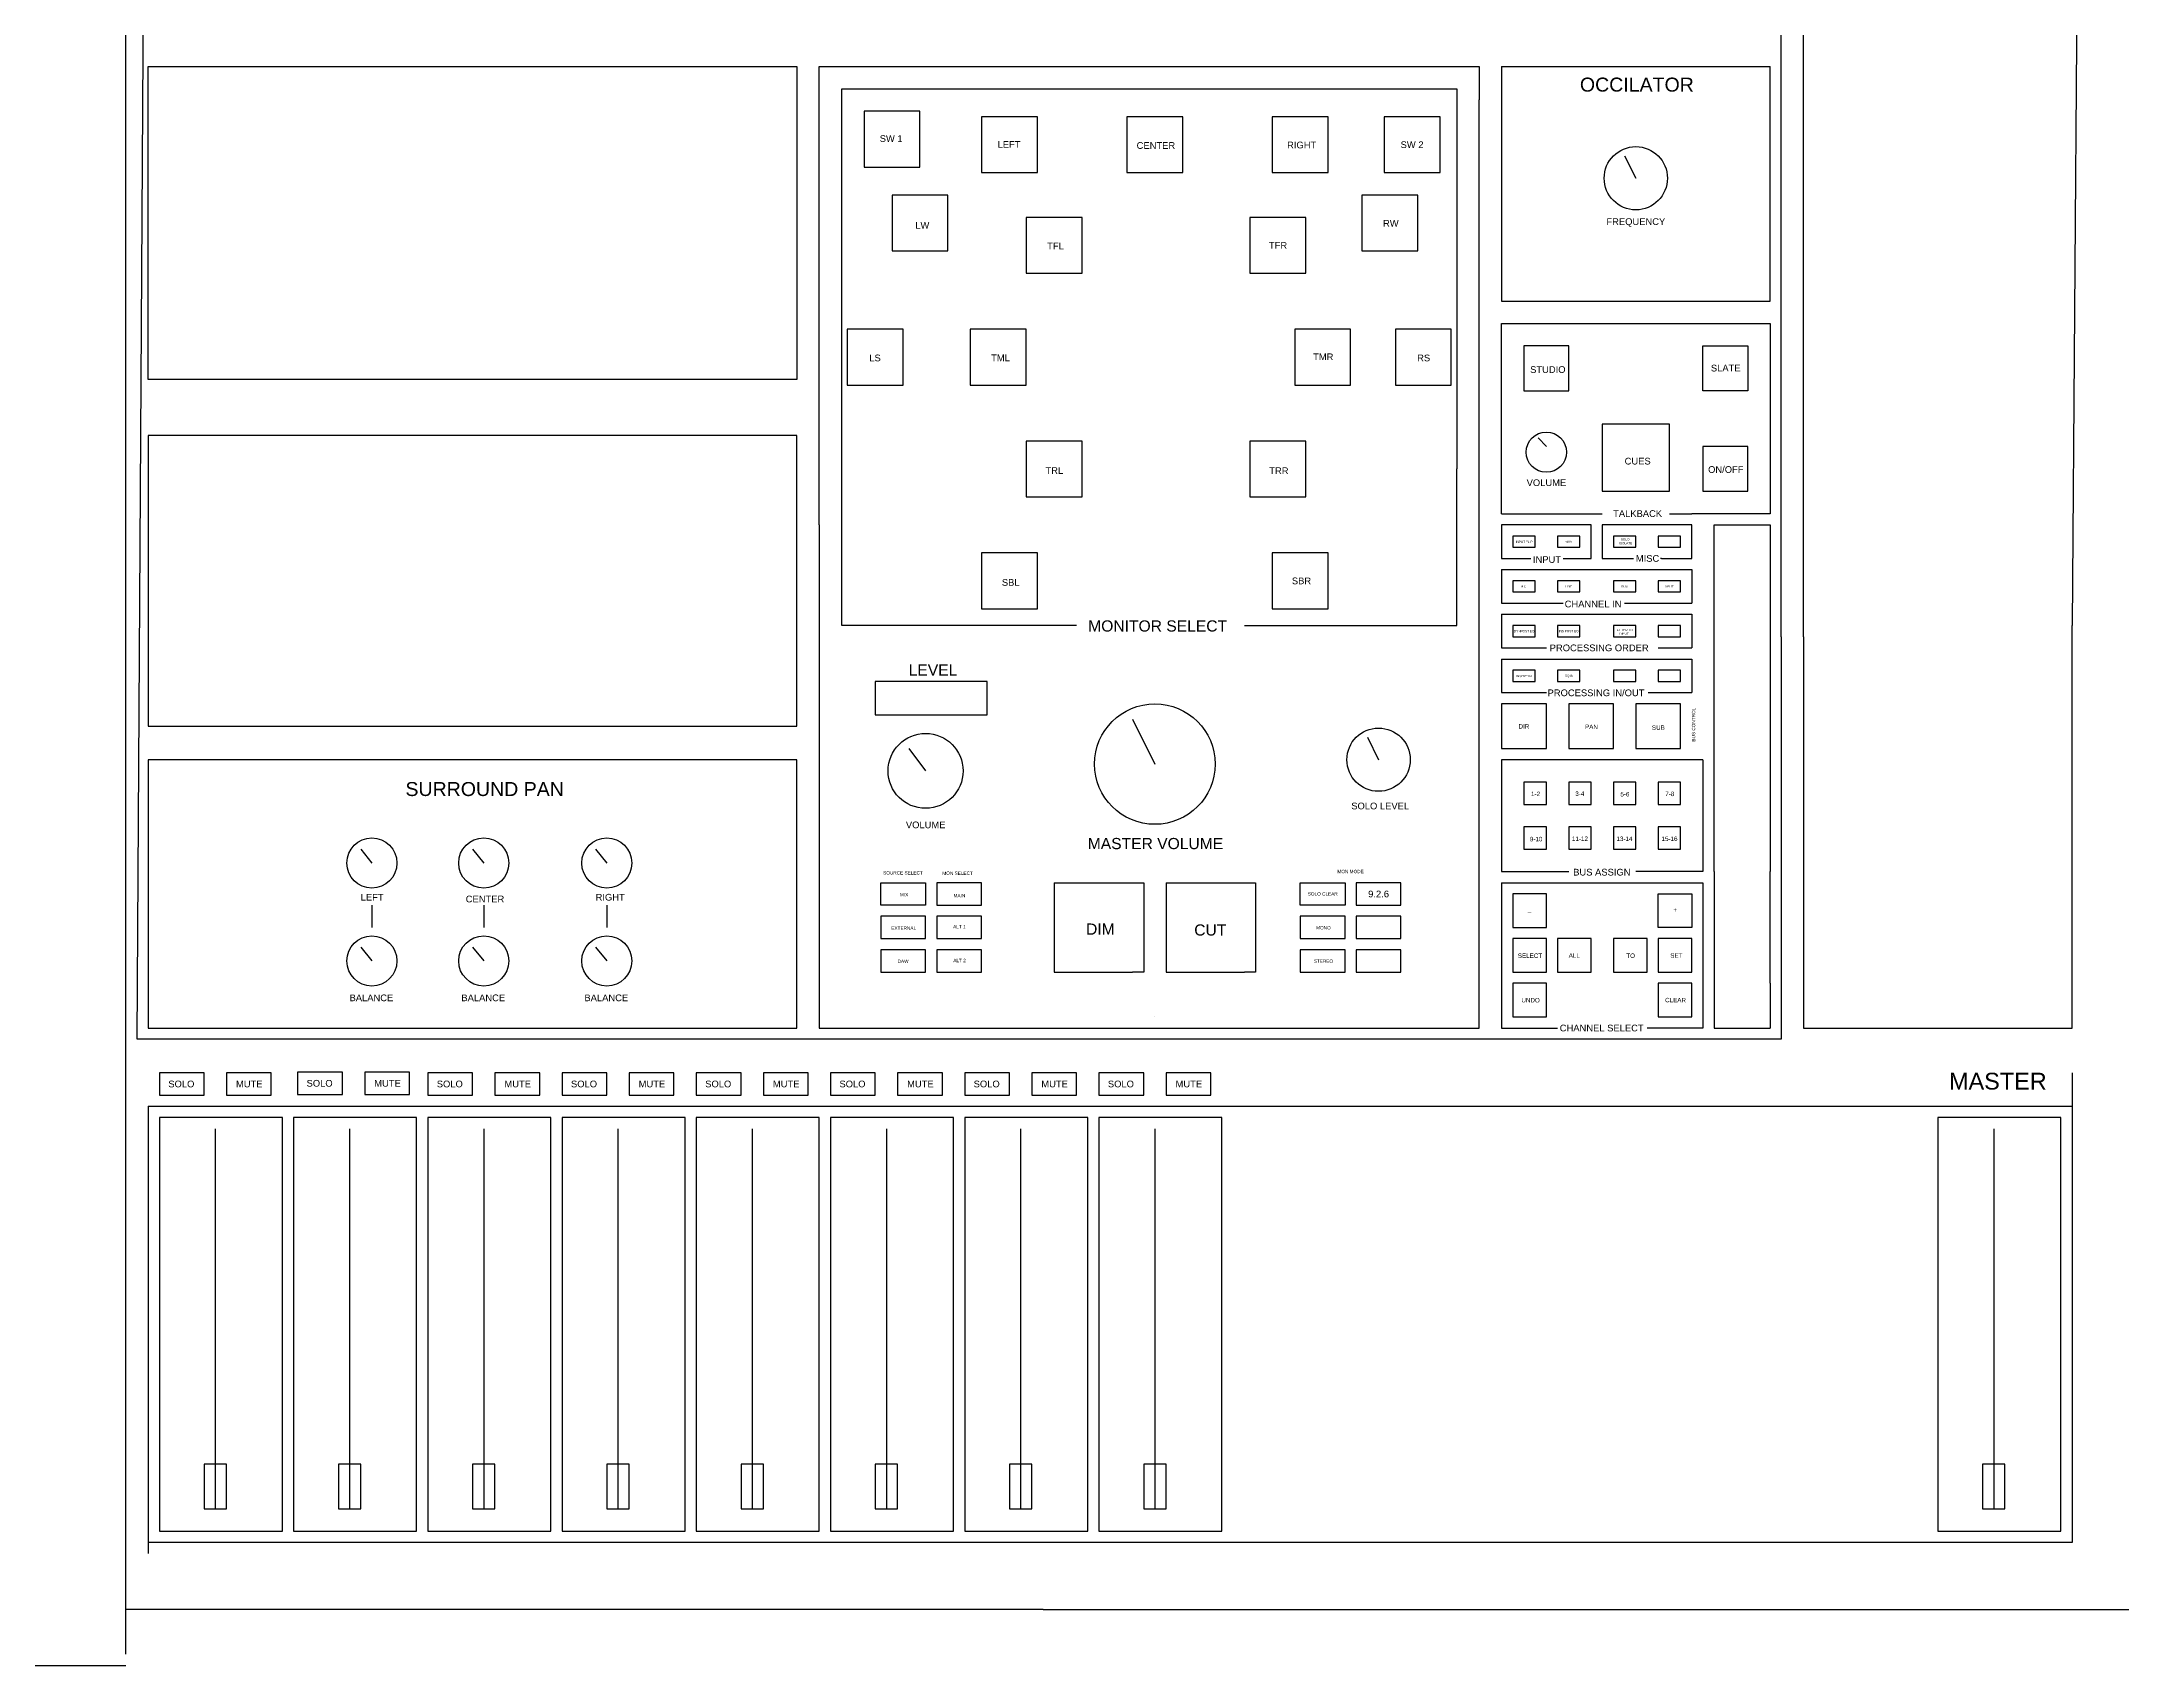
# Model space of a CAD drawing. Header units: inches. Extents: x -1200 to 6108, y -1200 to 2900.
# Drawn here: x 2205 to 4065, y -1200 to 252 of the extents above; entities that cross this region are included whole.
import ezdxf

# ---------------------------------------------------------------- set-up
doc = ezdxf.new("R2010")
doc.units = ezdxf.units.IN
doc.header["$MEASUREMENT"] = 0
doc.layers.get('0').update_dxf_attribs({"lineweight": 25, "true_color": 0xffffff})
doc.styles.add('textstyle323', font='')
doc.styles.add('textstyle324', font='')
doc.styles.add('textstyle325', font='')
doc.styles.add('textstyle326', font='')
doc.styles.add('textstyle327', font='')
doc.styles.add('textstyle328', font='')
doc.styles.add('textstyle329', font='')
doc.styles.add('textstyle330', font='')
doc.styles.add('textstyle331', font='')
doc.styles.add('textstyle332', font='')
doc.styles.add('textstyle335', font='')
doc.styles.add('textstyle336', font='')
doc.styles.add('textstyle337', font='')
doc.styles.add('textstyle338', font='')
doc.styles.add('textstyle339', font='')
doc.styles.add('textstyle340', font='')
doc.styles.add('textstyle341', font='')
doc.styles.add('textstyle342', font='')
doc.styles.add('textstyle343', font='')
doc.styles.add('textstyle344', font='')
doc.styles.add('textstyle345', font='')
doc.styles.add('textstyle346', font='')
doc.styles.add('textstyle347', font='')
doc.styles.add('textstyle348', font='')
doc.styles.add('textstyle349', font='')
doc.styles.add('textstyle350', font='')
doc.styles.add('textstyle351', font='')
doc.styles.add('textstyle354', font='')
doc.styles.add('textstyle355', font='')
doc.styles.add('textstyle356', font='')
doc.styles.add('textstyle357', font='')
doc.styles.add('textstyle358', font='')
doc.styles.add('textstyle359', font='')
doc.styles.add('textstyle400', font='')
doc.styles.add('textstyle401', font='')
doc.styles.add('textstyle402', font='')
doc.styles.add('textstyle403', font='')
doc.styles.add('textstyle404', font='')
doc.styles.add('textstyle405', font='')
doc.styles.add('textstyle406', font='')
doc.styles.add('textstyle407', font='')
doc.styles.add('textstyle408', font='')
doc.styles.add('textstyle409', font='')
doc.styles.add('textstyle410', font='')
doc.styles.add('textstyle411', font='')
doc.styles.add('textstyle412', font='')
doc.styles.add('textstyle413', font='')
doc.styles.add('textstyle414', font='')
doc.styles.add('textstyle415', font='')
doc.styles.add('textstyle416', font='')
doc.styles.add('textstyle417', font='')
doc.styles.add('textstyle418', font='')
doc.styles.add('textstyle419', font='')
doc.styles.add('textstyle420', font='')
doc.styles.add('textstyle421', font='')
doc.styles.add('textstyle422', font='')
doc.styles.add('textstyle423', font='')
doc.styles.add('textstyle424', font='')
doc.styles.add('textstyle425', font='')
doc.styles.add('textstyle426', font='')
doc.styles.add('textstyle427', font='')
doc.styles.add('textstyle428', font='')
doc.styles.add('textstyle429', font='')
doc.styles.add('textstyle430', font='')
doc.styles.add('textstyle431', font='')
doc.styles.add('textstyle432', font='')
doc.styles.add('textstyle433', font='')
doc.styles.add('textstyle434', font='')
doc.styles.add('textstyle435', font='')
doc.styles.add('textstyle436', font='')
doc.styles.add('textstyle437', font='')
doc.styles.add('textstyle438', font='')
doc.styles.add('textstyle439', font='')
doc.styles.add('textstyle440', font='')
doc.styles.add('textstyle441', font='')
doc.styles.add('textstyle442', font='')
doc.styles.add('textstyle443', font='')
doc.styles.add('textstyle444', font='')
doc.styles.add('textstyle445', font='')
doc.styles.add('textstyle446', font='')
doc.styles.add('textstyle447', font='')
doc.styles.add('textstyle448', font='')
doc.styles.add('textstyle449', font='')
doc.styles.add('textstyle450', font='')
doc.styles.add('textstyle451', font='')
doc.styles.add('textstyle452', font='')
doc.styles.add('textstyle453', font='')
doc.styles.add('textstyle454', font='')
doc.styles.add('textstyle455', font='')
doc.styles.add('textstyle456', font='')
doc.styles.add('textstyle457', font='')
doc.styles.add('textstyle458', font='')
doc.styles.add('textstyle459', font='')
doc.styles.add('textstyle460', font='')
doc.styles.add('textstyle461', font='')
doc.styles.add('textstyle462', font='')
doc.styles.add('textstyle463', font='')
doc.styles.add('textstyle464', font='')
doc.styles.add('textstyle465', font='')
doc.styles.add('textstyle466', font='')
doc.styles.add('textstyle467', font='')
doc.styles.add('textstyle468', font='')
doc.styles.add('textstyle469', font='')
doc.styles.add('textstyle470', font='')
doc.styles.add('textstyle471', font='')
doc.styles.add('textstyle472', font='')
doc.styles.add('textstyle473', font='')
doc.styles.add('textstyle474', font='')
doc.styles.get('textstyle323').set_extended_font_data('Liberation Sans')
doc.styles.get('textstyle324').set_extended_font_data('Liberation Sans')
doc.styles.get('textstyle325').set_extended_font_data('Liberation Sans')
doc.styles.get('textstyle326').set_extended_font_data('Liberation Sans')
doc.styles.get('textstyle327').set_extended_font_data('Liberation Sans')
doc.styles.get('textstyle328').set_extended_font_data('Liberation Sans')
doc.styles.get('textstyle329').set_extended_font_data('Liberation Sans')
doc.styles.get('textstyle330').set_extended_font_data('Liberation Sans')
doc.styles.get('textstyle331').set_extended_font_data('Liberation Sans')
doc.styles.get('textstyle332').set_extended_font_data('Liberation Sans')
doc.styles.get('textstyle335').set_extended_font_data('Liberation Sans')
doc.styles.get('textstyle336').set_extended_font_data('Liberation Sans')
doc.styles.get('textstyle337').set_extended_font_data('Liberation Sans')
doc.styles.get('textstyle338').set_extended_font_data('Liberation Sans')
doc.styles.get('textstyle339').set_extended_font_data('Liberation Sans')
doc.styles.get('textstyle340').set_extended_font_data('Liberation Sans')
doc.styles.get('textstyle341').set_extended_font_data('Liberation Sans')
doc.styles.get('textstyle342').set_extended_font_data('Liberation Sans')
doc.styles.get('textstyle343').set_extended_font_data('Liberation Sans')
doc.styles.get('textstyle344').set_extended_font_data('Liberation Sans')
doc.styles.get('textstyle345').set_extended_font_data('Liberation Sans')
doc.styles.get('textstyle346').set_extended_font_data('Liberation Sans')
doc.styles.get('textstyle347').set_extended_font_data('Liberation Sans')
doc.styles.get('textstyle348').set_extended_font_data('Liberation Sans')
doc.styles.get('textstyle349').set_extended_font_data('Liberation Sans')
doc.styles.get('textstyle350').set_extended_font_data('Liberation Sans')
doc.styles.get('textstyle351').set_extended_font_data('Liberation Sans')
doc.styles.get('textstyle354').set_extended_font_data('Liberation Sans')
doc.styles.get('textstyle355').set_extended_font_data('Liberation Sans')
doc.styles.get('textstyle356').set_extended_font_data('Liberation Sans')
doc.styles.get('textstyle357').set_extended_font_data('Liberation Sans')
doc.styles.get('textstyle358').set_extended_font_data('Liberation Sans')
doc.styles.get('textstyle359').set_extended_font_data('Liberation Sans')
doc.styles.get('textstyle400').set_extended_font_data('Liberation Sans')
doc.styles.get('textstyle401').set_extended_font_data('Liberation Sans')
doc.styles.get('textstyle402').set_extended_font_data('Liberation Sans')
doc.styles.get('textstyle403').set_extended_font_data('Liberation Sans')
doc.styles.get('textstyle404').set_extended_font_data('Liberation Sans')
doc.styles.get('textstyle405').set_extended_font_data('Liberation Sans')
doc.styles.get('textstyle406').set_extended_font_data('Liberation Sans')
doc.styles.get('textstyle407').set_extended_font_data('Liberation Sans')
doc.styles.get('textstyle408').set_extended_font_data('Liberation Sans')
doc.styles.get('textstyle409').set_extended_font_data('Liberation Sans')
doc.styles.get('textstyle410').set_extended_font_data('Liberation Sans')
doc.styles.get('textstyle411').set_extended_font_data('Liberation Sans')
doc.styles.get('textstyle412').set_extended_font_data('Liberation Sans')
doc.styles.get('textstyle413').set_extended_font_data('Liberation Sans')
doc.styles.get('textstyle414').set_extended_font_data('Liberation Sans')
doc.styles.get('textstyle415').set_extended_font_data('Liberation Sans')
doc.styles.get('textstyle416').set_extended_font_data('Liberation Sans')
doc.styles.get('textstyle417').set_extended_font_data('Liberation Sans')
doc.styles.get('textstyle418').set_extended_font_data('Liberation Sans')
doc.styles.get('textstyle419').set_extended_font_data('Liberation Sans')
doc.styles.get('textstyle420').set_extended_font_data('Liberation Sans')
doc.styles.get('textstyle421').set_extended_font_data('Liberation Sans')
doc.styles.get('textstyle422').set_extended_font_data('Liberation Sans')
doc.styles.get('textstyle423').set_extended_font_data('Liberation Sans')
doc.styles.get('textstyle424').set_extended_font_data('Liberation Sans')
doc.styles.get('textstyle425').set_extended_font_data('Liberation Sans')
doc.styles.get('textstyle426').set_extended_font_data('Liberation Sans')
doc.styles.get('textstyle427').set_extended_font_data('Liberation Sans')
doc.styles.get('textstyle428').set_extended_font_data('Liberation Sans')
doc.styles.get('textstyle429').set_extended_font_data('Liberation Sans')
doc.styles.get('textstyle430').set_extended_font_data('Liberation Sans')
doc.styles.get('textstyle431').set_extended_font_data('Liberation Sans')
doc.styles.get('textstyle432').set_extended_font_data('Liberation Sans')
doc.styles.get('textstyle433').set_extended_font_data('Liberation Sans')
doc.styles.get('textstyle434').set_extended_font_data('Liberation Sans')
doc.styles.get('textstyle435').set_extended_font_data('Liberation Sans')
doc.styles.get('textstyle436').set_extended_font_data('Liberation Sans')
doc.styles.get('textstyle437').set_extended_font_data('Liberation Sans')
doc.styles.get('textstyle438').set_extended_font_data('Liberation Sans')
doc.styles.get('textstyle439').set_extended_font_data('Liberation Sans')
doc.styles.get('textstyle440').set_extended_font_data('Liberation Sans')
doc.styles.get('textstyle441').set_extended_font_data('Liberation Sans')
doc.styles.get('textstyle442').set_extended_font_data('Liberation Sans')
doc.styles.get('textstyle443').set_extended_font_data('Liberation Sans')
doc.styles.get('textstyle444').set_extended_font_data('Liberation Sans')
doc.styles.get('textstyle445').set_extended_font_data('Liberation Sans')
doc.styles.get('textstyle446').set_extended_font_data('Liberation Sans')
doc.styles.get('textstyle447').set_extended_font_data('Liberation Sans')
doc.styles.get('textstyle448').set_extended_font_data('Liberation Sans')
doc.styles.get('textstyle449').set_extended_font_data('Liberation Sans')
doc.styles.get('textstyle450').set_extended_font_data('Liberation Sans')
doc.styles.get('textstyle451').set_extended_font_data('Liberation Sans')
doc.styles.get('textstyle452').set_extended_font_data('Liberation Sans')
doc.styles.get('textstyle453').set_extended_font_data('Liberation Sans')
doc.styles.get('textstyle454').set_extended_font_data('Liberation Sans')
doc.styles.get('textstyle455').set_extended_font_data('Liberation Sans')
doc.styles.get('textstyle456').set_extended_font_data('Liberation Sans')
doc.styles.get('textstyle457').set_extended_font_data('Liberation Sans')
doc.styles.get('textstyle458').set_extended_font_data('Liberation Sans')
doc.styles.get('textstyle459').set_extended_font_data('Liberation Sans')
doc.styles.get('textstyle460').set_extended_font_data('Liberation Sans')
doc.styles.get('textstyle461').set_extended_font_data('Liberation Sans')
doc.styles.get('textstyle462').set_extended_font_data('Liberation Sans')
doc.styles.get('textstyle463').set_extended_font_data('Liberation Sans')
doc.styles.get('textstyle464').set_extended_font_data('Liberation Sans')
doc.styles.get('textstyle465').set_extended_font_data('Liberation Sans')
doc.styles.get('textstyle466').set_extended_font_data('Liberation Sans')
doc.styles.get('textstyle467').set_extended_font_data('Liberation Sans')
doc.styles.get('textstyle468').set_extended_font_data('Liberation Sans')
doc.styles.get('textstyle469').set_extended_font_data('Liberation Sans')
doc.styles.get('textstyle470').set_extended_font_data('Liberation Sans')
doc.styles.get('textstyle471').set_extended_font_data('Liberation Sans')
doc.styles.get('textstyle472').set_extended_font_data('Liberation Sans')
doc.styles.get('textstyle473').set_extended_font_data('Liberation Sans')
doc.styles.get('textstyle474').set_extended_font_data('Liberation Sans')

# ---------------------------------------------------------------- blocks, each defined once
blk = doc.blocks.new('CenterConsole')
for p, q in [((-1120, -140), (-1120, 2800)), ((-1110, -140), (-1100, 1500)), ((360, 220), (360, 1500)), ((380, 220), (380, 1500)), ((630, 1500), (620, 230)), ((-1100, 450), (-1100, 730)), ((-1100, 730), (-520, 730)), ((-520, 730), (-520, 450)), ((-500, 710), (-500, 730)), ((-500, 730), (90, 730)), ((90, 730), (90, 700)), ((110, 730), (110, 520)), ((110, 730), (350, 730)), ((350, 520), (350, 730)), ((-500, 320), (-500, 710)), ((-500, 710), (-500, 710)), ((-480, 700), (-480, 710)), ((-480, 710), (70, 710)), ((70, 710), (70, 700)), ((-480, 370), (-480, 700)), ((-460, 690), (-460, 640)), ((-410, 690), (-460, 690)), ((-410, 640), (-410, 690)), ((70, 700), (70, 370)), ((90, 320), (90, 700)), ((-355, 685), (-355, 635)), ((-305, 685), (-355, 685)), ((-305, 635), (-305, 685)), ((-225, 685), (-225, 635)), ((-175, 685), (-225, 685)), ((-175, 635), (-175, 685)), ((-95, 685), (-95, 635)), ((-45, 685), (-95, 685)), ((-45, 635), (-45, 685)), ((5, 685), (5, 635)), ((55, 685), (5, 685)), ((55, 635), (55, 685)), ((-460, 640), (-410, 640)), ((-355, 635), (-305, 635)), ((-225, 635), (-175, 635)), ((-95, 635), (-45, 635)), ((5, 635), (55, 635)), ((220, 650), (230, 630)), ((-435, 615), (-435, 565)), ((-385, 615), (-435, 615)), ((-385, 565), (-385, 615)), ((-15, 615), (-15, 565)), ((35, 615), (-15, 615)), ((35, 565), (35, 615)), ((-315, 595), (-315, 545)), ((-265, 595), (-315, 595)), ((-265, 545), (-265, 595)), ((-115, 595), (-115, 545)), ((-65, 595), (-115, 595)), ((-65, 545), (-65, 595)), ((-435, 565), (-385, 565)), ((-15, 565), (35, 565)), ((-315, 545), (-265, 545)), ((-115, 545), (-65, 545)), ((110, 520), (350, 520)), ((-475, 495), (-475, 445)), ((-425, 495), (-475, 495)), ((-425, 445), (-425, 495)), ((-365, 495), (-365, 445)), ((-315, 495), (-365, 495)), ((-315, 445), (-315, 495)), ((-75, 495), (-75, 445)), ((-25, 495), (-75, 495)), ((-25, 445), (-25, 495)), ((15, 495), (15, 445)), ((65, 495), (15, 495)), ((65, 445), (65, 495)), ((110, 330), (110, 500)), ((110, 500), (350, 500)), ((350, 500), (350, 330)), ((130, 480), (130, 440)), ((170, 480), (130, 480)), ((170, 440), (170, 480)), ((290, 440), (290, 480)), ((290, 480), (330, 480)), ((330, 480), (330, 440)), ((-520, 450), (-1100, 450)), ((-475, 445), (-425, 445)), ((-365, 445), (-315, 445)), ((-75, 445), (-25, 445)), ((15, 445), (65, 445)), ((130, 440), (170, 440)), ((330, 440), (290, 440)), ((260, 410), (200, 410)), ((200, 410), (200, 400)), ((260, 350), (260, 410)), ((-1100, 400), (-1100, 140)), ((-520, 400), (-1100, 400)), ((-520, 140), (-520, 400)), ((-315, 395), (-315, 345)), ((-265, 395), (-315, 395)), ((-265, 345), (-265, 395)), ((-115, 395), (-115, 345)), ((-65, 395), (-115, 395)), ((-65, 345), (-65, 395)), ((142.8, 397.9), (150, 390)), ((200, 400), (200, 350)), ((290, 390), (290, 350)), ((330, 390), (290, 390)), ((330, 350), (330, 390)), ((-480, 230), (-480, 370)), ((-480, 370), (-480, 370)), ((70, 230), (70, 370)), ((-315, 345), (-265, 345)), ((-115, 345), (-65, 345)), ((200, 350), (260, 350)), ((290, 350), (330, 350)), ((-500, 320), (-500, -130)), ((90, -130), (90, 320)), ((110, 330), (180, 330)), ((110, 320), (110, 300)), ((190, 320), (110, 320)), ((180, 330), (200, 330)), ((190, 290), (190, 320)), ((200, 320), (200, 300)), ((280, 320), (200, 320)), ((260, 330), (280, 330)), ((350, 330), (280, 330)), ((280, 290), (280, 320)), ((300, 10), (300, 320)), ((300, 320), (350, 320)), ((350, 320), (350, 10)), ((110, 300), (110, 290)), ((120, 310), (120, 300)), ((140, 310), (120, 310)), ((120, 300), (140, 300)), ((140, 300), (140, 310)), ((160, 310), (160, 300)), ((180, 310), (160, 310)), ((160, 300), (180, 300)), ((180, 300), (180, 310)), ((200, 300), (200, 290)), ((210, 310), (210, 300)), ((230, 310), (210, 310)), ((210, 300), (230, 300)), ((230, 300), (230, 310)), ((250, 310), (250, 300)), ((270, 310), (250, 310)), ((250, 300), (270, 300)), ((270, 300), (270, 310)), ((-355, 295), (-355, 245)), ((-305, 295), (-355, 295)), ((-305, 245), (-305, 295)), ((-95, 295), (-95, 245)), ((-45, 295), (-95, 295)), ((-45, 245), (-45, 295)), ((110, 290), (136, 290)), ((110, 280), (110, 250)), ((110, 280), (280, 280)), ((165, 290), (190, 290)), ((200, 290), (228, 290)), ((253, 290), (252, 290)), ((253, 290), (280, 290)), ((280, 280), (280, 250)), ((120, 270), (120, 260)), ((140, 270), (120, 270)), ((140, 260), (140, 270)), ((160, 270), (160, 260)), ((180, 270), (160, 270)), ((180, 260), (180, 270)), ((210, 270), (210, 260)), ((230, 270), (210, 270)), ((230, 260), (230, 270)), ((250, 270), (250, 260)), ((270, 270), (250, 270)), ((270, 260), (270, 270)), ((-355, 245), (-305, 245)), ((-95, 245), (-45, 245)), ((110, 250), (160, 250)), ((120, 260), (140, 260)), ((160, 260), (180, 260)), ((160, 250), (165, 250)), ((210, 260), (230, 260)), ((220, 250), (280, 250)), ((250, 260), (270, 260)), ((-270, 230), (-480, 230)), ((-120, 230), (70, 230)), ((110, 240), (110, 210)), ((110, 240), (280, 240)), ((120, 230), (120, 220)), ((140, 230), (120, 230)), ((140, 220), (140, 230)), ((160, 230), (160, 220)), ((180, 230), (160, 230)), ((180, 220), (180, 230)), ((210, 230), (210, 220)), ((230, 230), (210, 230)), ((230, 220), (230, 230)), ((250, 230), (250, 220)), ((270, 230), (250, 230)), ((270, 220), (270, 230)), ((280, 240), (280, 210)), ((620, -130), (620, 230)), ((110, 210), (150, 210)), ((120, 220), (140, 220)), ((160, 220), (180, 220)), ((210, 220), (230, 220)), ((250, 220), (270, 220)), ((250, 210), (280, 210)), ((360, 220), (360, -120)), ((380, 220), (380, -130)), ((110, 200), (110, 170)), ((110, 200), (280, 200)), ((120, 190), (120, 180)), ((140, 190), (120, 190)), ((140, 180), (140, 190)), ((160, 190), (160, 180)), ((180, 190), (160, 190)), ((180, 180), (180, 190)), ((210, 190), (210, 180)), ((230, 190), (210, 190)), ((230, 180), (230, 190)), ((250, 190), (250, 180)), ((270, 190), (250, 190)), ((270, 180), (270, 190)), ((280, 200), (280, 170)), ((-370, 180), (-450, 180)), ((-450, 180), (-450, 150)), ((-350, 180), (-370, 180)), ((-350, 150), (-350, 180)), ((110, 170), (150, 170)), ((120, 180), (140, 180)), ((160, 180), (180, 180)), ((210, 180), (230, 180)), ((241, 170), (244, 170)), ((244, 170), (280, 170)), ((250, 180), (270, 180)), ((-450, 150), (-370, 150)), ((-370, 150), (-350, 150)), ((110, 160), (110, 120)), ((150, 160), (110, 160)), ((150, 120), (150, 160)), ((170, 160), (170, 120)), ((210, 160), (170, 160)), ((210, 120), (210, 160)), ((230, 160), (230, 120)), ((270, 160), (230, 160)), ((270, 120), (270, 160)), ((-1100, 140), (-520, 140)), ((-220, 146.1), (-200, 106.1)), ((-420, 120), (-405, 100)), ((-10, 130), (0, 110)), ((110, 120), (150, 120)), ((170, 120), (210, 120)), ((230, 120), (270, 120)), ((-1100, 110), (-1100, -130)), ((-520, 110), (-1100, 110)), ((-520, -130), (-520, 110)), ((290, 110), (110, 110)), ((110, 110), (110, 20)), ((290, 110), (290, 20)), ((130, 90), (130, 70)), ((150, 90), (130, 90)), ((150, 70), (150, 90)), ((170, 90), (170, 70)), ((190, 90), (170, 90)), ((190, 70), (190, 90)), ((210, 90), (210, 70)), ((230, 90), (210, 90)), ((230, 70), (230, 90)), ((250, 90), (250, 70)), ((270, 90), (250, 90)), ((270, 70), (270, 90)), ((130, 70), (150, 70)), ((170, 70), (190, 70)), ((210, 70), (230, 70)), ((250, 70), (270, 70)), ((130, 50), (130, 30)), ((150, 50), (130, 50)), ((150, 30), (150, 50)), ((170, 50), (170, 30)), ((190, 50), (170, 50)), ((190, 30), (190, 50)), ((210, 50), (210, 30)), ((230, 50), (210, 50)), ((230, 30), (230, 50)), ((250, 50), (250, 30)), ((270, 50), (250, 50)), ((270, 30), (270, 50)), ((-910, 30), (-900, 17.6)), ((-810, 30), (-800, 17.6)), ((-700, 30), (-690, 17.6)), ((110, 20), (110, 10)), ((130, 30), (150, 30)), ((170, 30), (190, 30)), ((210, 30), (230, 30)), ((250, 30), (270, 30)), ((290, 20), (290, 10)), ((-445, -20), (-445, 0)), ((-445, 0), (-405, 0)), ((-405, 0), (-405, -20)), ((-395, 0), (-395, -20)), ((-355, 0), (-395, 0)), ((-355, -20), (-355, 0)), ((-290, 0), (-290, -80)), ((-290, 0), (-210, 0)), ((-210, 0), (-210, -80)), ((-190, 0), (-190, -80)), ((-190, 0), (-110, 0)), ((-110, 0), (-110, -80)), ((-70, -20), (-70, 0)), ((-70, 0), (-30, 0)), ((-30, 0), (-30, -20)), ((-20, 0), (-20, -20)), ((20, 0), (-20, 0)), ((20, -20), (20, 0)), ((110, 10), (170, 10)), ((110, 0), (290, 0)), ((110, 0), (110, -90)), ((290, 10), (230, 10)), ((290, 0), (290, -90)), ((300, 10), (300, -90)), ((350, -90), (350, 10)), ((120, -10), (120, -40)), ((150, -10), (120, -10)), ((150, -40), (150, -10)), ((250, -40), (250, -10)), ((250, -10), (280, -10)), ((280, -10), (280, -40)), ((-900, -20), (-900, -40)), ((-800, -20), (-800, -40)), ((-690, -20), (-690, -40)), ((-405, -20), (-445, -20)), ((-445, -30), (-445, -50)), ((-405, -30), (-445, -30)), ((-405, -50), (-405, -30)), ((-395, -20), (-355, -20)), ((-395, -30), (-395, -50)), ((-355, -30), (-395, -30)), ((-355, -50), (-355, -30)), ((-30, -20), (-70, -20)), ((-70, -30), (-70, -50)), ((-30, -30), (-70, -30)), ((-30, -50), (-30, -30)), ((-20, -20), (20, -20)), ((-20, -30), (-20, -50)), ((20, -30), (-20, -30)), ((20, -50), (20, -30)), ((-445, -50), (-405, -50)), ((-395, -50), (-355, -50)), ((-70, -50), (-30, -50)), ((-20, -50), (20, -50)), ((120, -40), (150, -40)), ((120, -50), (120, -80)), ((150, -50), (120, -50)), ((150, -80), (150, -50)), ((160, -50), (160, -80)), ((190, -50), (160, -50)), ((190, -80), (190, -50)), ((210, -50), (210, -80)), ((240, -50), (210, -50)), ((240, -80), (240, -50)), ((280, -40), (250, -40)), ((250, -50), (250, -80)), ((280, -50), (250, -50)), ((280, -80), (280, -50)), ((-910, -57.6), (-900, -70)), ((-810, -57.6), (-800, -70)), ((-700, -57.6), (-690, -70)), ((-445, -60), (-445, -80)), ((-405, -60), (-445, -60)), ((-405, -80), (-405, -60)), ((-395, -60), (-395, -80)), ((-355, -60), (-395, -60)), ((-355, -80), (-355, -60)), ((-70, -60), (-70, -80)), ((-30, -60), (-70, -60)), ((-30, -80), (-30, -60)), ((-20, -60), (-20, -80)), ((20, -60), (-20, -60)), ((20, -80), (20, -60)), ((-445, -80), (-405, -80)), ((-395, -80), (-355, -80)), ((-290, -80), (-220, -80)), ((-210, -80), (-220, -80)), ((-190, -80), (-120, -80)), ((-110, -80), (-120, -80)), ((-70, -80), (-30, -80)), ((-20, -80), (20, -80)), ((110, -90), (110, -130)), ((120, -80), (150, -80)), ((120, -90), (120, -120)), ((150, -90), (120, -90)), ((150, -120), (150, -90)), ((160, -80), (190, -80)), ((210, -80), (240, -80)), ((250, -80), (280, -80)), ((250, -90), (250, -120)), ((280, -90), (250, -90)), ((280, -120), (280, -90)), ((290, -90), (290, -130)), ((300, -90), (300, -130)), ((350, -90), (350, -130)), ((-1100, -130), (-520, -130)), ((-500, -130), (90, -130)), ((-200, -120), (-200, -120)), ((110, -130), (160, -130)), ((120, -120), (150, -120)), ((290, -130), (240, -130)), ((250, -120), (280, -120)), ((300, -130), (350, -130)), ((360, -120), (360, -130)), ((360, -130), (360, -140)), ((380, -130), (620, -130)), ((-1120, -690), (-1120, -140)), ((360, -140), (-1110, -140)), ((-1090, -170), (-1090, -190)), ((-1050, -170), (-1090, -170)), ((-1050, -190), (-1050, -170)), ((-1030, -170), (-1030, -190)), ((-990, -170), (-1030, -170)), ((-990, -190), (-990, -170)), ((-966.4, -169.4), (-966.4, -189.4)), ((-926.4, -169.4), (-966.4, -169.4)), ((-926.4, -189.4), (-926.4, -169.4)), ((-906.4, -169.4), (-906.4, -189.4)), ((-866.4, -169.4), (-906.4, -169.4)), ((-866.4, -189.4), (-866.4, -169.4)), ((-850, -170), (-850, -190)), ((-810, -170), (-850, -170)), ((-810, -190), (-810, -170)), ((-790, -170), (-790, -190)), ((-750, -170), (-790, -170)), ((-750, -190), (-750, -170)), ((-730, -170), (-730, -190)), ((-690, -170), (-730, -170)), ((-690, -190), (-690, -170)), ((-670, -170), (-670, -190)), ((-630, -170), (-670, -170)), ((-630, -190), (-630, -170)), ((-610, -170), (-610, -190)), ((-570, -170), (-610, -170)), ((-570, -190), (-570, -170)), ((-550, -170), (-550, -190)), ((-510, -170), (-550, -170)), ((-510, -190), (-510, -170)), ((-490, -170), (-490, -190)), ((-450, -170), (-490, -170)), ((-450, -190), (-450, -170)), ((-430, -170), (-430, -190)), ((-390, -170), (-430, -170)), ((-390, -190), (-390, -170)), ((-370, -170), (-370, -190)), ((-330, -170), (-370, -170)), ((-330, -190), (-330, -170)), ((-310, -170), (-310, -190)), ((-270, -170), (-310, -170)), ((-270, -190), (-270, -170)), ((-250, -170), (-250, -190)), ((-210, -170), (-250, -170)), ((-210, -190), (-210, -170)), ((-190, -170), (-190, -190)), ((-150, -170), (-190, -170)), ((-150, -190), (-150, -170)), ((620, -170), (620, -590)), ((-1100, -200), (-1100, -600)), ((-1100, -200), (620, -200)), ((-1090, -190), (-1060, -190)), ((-1060, -190), (-1050, -190)), ((-1030, -190), (-990, -190)), ((-966.4, -189.4), (-936.4, -189.4)), ((-936.4, -189.4), (-926.4, -189.4)), ((-906.4, -189.4), (-866.4, -189.4)), ((-850, -190), (-820, -190)), ((-820, -190), (-810, -190)), ((-790, -190), (-750, -190)), ((-730, -190), (-700, -190)), ((-700, -190), (-690, -190)), ((-670, -190), (-630, -190)), ((-610, -190), (-580, -190)), ((-580, -190), (-570, -190)), ((-550, -190), (-510, -190)), ((-490, -190), (-460, -190)), ((-460, -190), (-450, -190)), ((-430, -190), (-390, -190)), ((-370, -190), (-340, -190)), ((-340, -190), (-330, -190)), ((-310, -190), (-270, -190)), ((-250, -190), (-220, -190)), ((-220, -190), (-210, -190)), ((-190, -190), (-150, -190)), ((-980, -210), (-1090, -210)), ((-1090, -210), (-1090, -220)), ((-1090, -220), (-1090, -580)), ((-1040, -220), (-1040, -560)), ((-980, -580), (-980, -210)), ((-860, -210), (-970, -210)), ((-970, -210), (-970, -220)), ((-970, -220), (-970, -580)), ((-920, -220), (-920, -560)), ((-860, -580), (-860, -210)), ((-740, -210), (-850, -210)), ((-850, -210), (-850, -220)), ((-850, -220), (-850, -580)), ((-800, -220), (-800, -560)), ((-740, -580), (-740, -210)), ((-620, -210), (-730, -210)), ((-730, -210), (-730, -220)), ((-730, -220), (-730, -580)), ((-680, -220), (-680, -560)), ((-620, -580), (-620, -210)), ((-500, -210), (-610, -210)), ((-610, -210), (-610, -220)), ((-610, -220), (-610, -580)), ((-560, -220), (-560, -560)), ((-500, -580), (-500, -210)), ((-380, -210), (-490, -210)), ((-490, -210), (-490, -220)), ((-490, -220), (-490, -580)), ((-440, -220), (-440, -560)), ((-380, -580), (-380, -210)), ((-260, -210), (-370, -210)), ((-370, -210), (-370, -220)), ((-370, -220), (-370, -580)), ((-320, -220), (-320, -560)), ((-260, -580), (-260, -210)), ((-140, -210), (-250, -210)), ((-250, -210), (-250, -220)), ((-250, -220), (-250, -580)), ((-200, -220), (-200, -560)), ((-140, -580), (-140, -210)), ((610, -210), (500, -210)), ((500, -210), (500, -220)), ((500, -220), (500, -580)), ((550, -220), (550, -560)), ((610, -580), (610, -210)), ((-1050, -520), (-1050, -560)), ((-1030, -520), (-1050, -520)), ((-1030, -560), (-1030, -520)), ((-930, -520), (-930, -560)), ((-910, -520), (-930, -520)), ((-910, -560), (-910, -520)), ((-810, -520), (-810, -560)), ((-790, -520), (-810, -520)), ((-790, -560), (-790, -520)), ((-690, -520), (-690, -560)), ((-670, -520), (-690, -520)), ((-670, -560), (-670, -520)), ((-570, -520), (-570, -560)), ((-550, -520), (-570, -520)), ((-550, -560), (-550, -520)), ((-450, -520), (-450, -560)), ((-430, -520), (-450, -520)), ((-430, -560), (-430, -520)), ((-330, -520), (-330, -560)), ((-310, -520), (-330, -520)), ((-310, -560), (-310, -520)), ((-210, -520), (-210, -560)), ((-190, -520), (-210, -520)), ((-190, -560), (-190, -520)), ((540, -520), (540, -560)), ((560, -520), (540, -520)), ((560, -560), (560, -520)), ((-1050, -560), (-1030, -560)), ((-930, -560), (-910, -560)), ((-810, -560), (-790, -560)), ((-690, -560), (-670, -560)), ((-570, -560), (-550, -560)), ((-450, -560), (-430, -560)), ((-330, -560), (-310, -560)), ((-210, -560), (-190, -560)), ((540, -560), (560, -560)), ((620, -590), (-1100, -590)), ((-1090, -580), (-980, -580)), ((-970, -580), (-860, -580)), ((-850, -580), (-740, -580)), ((-730, -580), (-620, -580)), ((-610, -580), (-500, -580)), ((-490, -580), (-380, -580)), ((-370, -580), (-260, -580)), ((-250, -580), (-140, -580)), ((500, -580), (610, -580)), ((-300, -650), (-1120, -650)), ((-300, -650), (700, -650)), ((-2300, -700), (-1120, -700))]:
    blk.add_line(p, q)
for centre, radius in [((230, 630), 28.3), ((150, 385), 18), ((-200, 106.1), 53.9), ((-405, 100), 33.5), ((0, 110), 28.3), ((-900, 17.6), 22.4), ((-800, 17.6), 22.4), ((-690, 17.6), 22.4), ((-900, -70), 22.4), ((-800, -70), 22.4), ((-690, -70), 22.4)]:
    blk.add_circle(centre, radius)
at = {"char_height": 1, "attachment_point": 1}
for s, insert, style in [('\\C7;\\H12.5;OCCILATOR', (180, 720), 'textstyle442'), ('\\C7;\\H6;SW 1', (-446, 668.5), 'textstyle456'), ('\\C7;\\H6;LEFT', (-340.6, 663.2), 'textstyle454'), ('\\C7;\\H6;CENTER', (-216.3, 662.3), 'textstyle453'), ('\\C7;\\H6;RIGHT', (-81.8, 662.7), 'textstyle455'), ('\\C7;\\H6;SW 2', (19.7, 663), 'textstyle457'), ('\\C7;\\H6;LW', (-414.2, 590.9), 'textstyle458'), ('\\C7;\\H6;RW', (4, 592.7), 'textstyle459'), ('\\C7;\\H6;FREQUENCY', (203.7, 594.2), 'textstyle441'), ('\\C7;\\H6;TFL', (-296.3, 572.5), 'textstyle447'), ('\\C7;\\H6;TFR', (-98, 572.9), 'textstyle448'), ('\\C7;\\H6;LS', (-455.3, 472.3), 'textstyle460'), ('\\C7;\\H6;TML', (-346.4, 472.4), 'textstyle449'), ('\\C7;\\H6;TMR', (-58.5, 473.3), 'textstyle450'), ('\\C7;\\H6;RS', (34.5, 472.3), 'textstyle461'), ('\\C7;\\H6;STUDIO', (135.5, 461.9), 'textstyle443'), ('\\C7;\\H6;SLATE', (297.1, 463.2), 'textstyle444'), ('\\C7;\\H6;CUES', (220, 380), 'textstyle445'), ('\\C7;\\H6;ON/OFF', (294.6, 372.5), 'textstyle438'), ('\\C7;\\H6;TRL', (-297.8, 371.6), 'textstyle451'), ('\\C7;\\H6;TRR', (-97.7, 371.4), 'textstyle452'), ('\\C7;\\H6;VOLUME', (132.4, 360.7), 'textstyle446'), ('\\C7;\\H6;TALKBACK', (209.7, 333.1), 'textstyle439'), ('\\C7;\\H2;INPUT FLIP', (122.6, 305.8), 'textstyle417'), ('\\C7;\\H2;-48V', (167, 306), 'textstyle418'), ('\\C7;\\H2;  SOLO \\PISOLATE', (215, 308), 'textstyle419'), ('\\C7;\\H6;INPUT', (138, 292), 'textstyle464'), ('\\C7;\\H6;MISC', (230, 293), 'textstyle465'), ('\\C7;\\H6;SBL', (-336.8, 271.5), 'textstyle462'), ('\\C7;\\H6;SBR', (-77.5, 272.9), 'textstyle463'), ('\\C7;\\H2;MIC', (127, 266), 'textstyle413'), ('\\C7;\\H2;LINE', (167, 266), 'textstyle414'), ('\\C7;\\H2;BUS', (217, 266), 'textstyle415'), ('\\C7;\\H2;SPLIT', (256, 266), 'textstyle416'), ('\\C7;\\H6;CHANNEL IN', (166.4, 252.2), 'textstyle472'), ('\\C7;\\H10;MONITOR SELECT', (-259.6, 234.6), 'textstyle433'), ('\\C7;\\H2;DYNPOST EQ', (121, 226), 'textstyle410'), ('\\C7;\\H2;INS POST EQ', (161, 226), 'textstyle411'), ('\\C7;\\H2;FILTER TO \\P   INPUT', (213, 227), 'textstyle412'), ('\\C7;\\H6;PROCESSING ORDER', (153, 213), 'textstyle473'), ('\\C7;\\H10;LEVEL', (-420.1, 195.2), 'textstyle434'), ('\\C7;\\H2;EQ IN', (166.6, 186), 'textstyle409'), ('\\C7;\\H2;INSERT IN', (123, 185.8), 'textstyle408'), ('\\C7;\\H6;PROCESSING IN/OUT', (151.1, 172.8), 'textstyle474'), ('\\C7;\\H4;DIR', (125.1, 141.8), 'textstyle405'), ('\\C7;\\H4;PAN', (184.6, 141.4), 'textstyle406'), ('\\C7;\\H4;SUB', (244.4, 140.7), 'textstyle407'), ('\\C7;\\H12.5;SURROUND PAN', (-870, 90), 'textstyle342'), ('\\C7;\\H4;1-2', (136.3, 81.4), 'textstyle425'), ('\\C7;\\H4;3-4', (175.9, 81.6), 'textstyle426'), ('\\C7;\\H4;5-6', (216.2, 81.1), 'textstyle427'), ('\\C7;\\H4;7-8', (256.3, 81.4), 'textstyle428'), ('\\C7;\\H6;SOLO LEVEL', (-24.4, 71.6), 'textstyle350'), ('\\C7;\\H6;VOLUME', (-422.6, 54.7), 'textstyle440'), ('\\C7;\\H10;MASTER VOLUME', (-260, 40), 'textstyle432'), ('\\C7;\\H4;9-10', (135.3, 41), 'textstyle429'), ('\\C7;\\H4;11-12', (172.9, 41.3), 'textstyle430'), ('\\C7;\\H4;13-14', (212.7, 41.3), 'textstyle431'), ('\\C7;\\H4;15-16', (253, 41.3), 'textstyle404'), ('\\C7;\\H3;SOURCE SELECT', (-442.9, 10.3), 'textstyle349'), ('\\C7;\\H3;MON SELECT', (-390, 10), 'textstyle348'), ('\\C7;\\H3;MON MODE', (-36.8, 11.5), 'textstyle351'), ('\\C7;\\H6;BUS ASSIGN', (174, 12.4), 'textstyle467'), ('\\C7;\\H6;LEFT', (-910, -10), 'textstyle354'), ('\\C7;\\H6;CENTER', (-816.1, -11.6), 'textstyle355'), ('\\C7;\\H6;RIGHT', (-700, -10), 'textstyle356'), ('\\C7;\\H3;MIX', (-427.9, -9.2), 'textstyle401'), ('\\C7;\\H3;MAIN', (-380, -10), 'textstyle345'), ('\\C7;\\H3;SOLO CLEAR', (-63.3, -8.5), 'textstyle400'), ('\\C7;\\H6;9.2.6', (-9.3, -7.1), 'textstyle437'), ('\\C7;\\H10;DIM', (-261.5, -36.5), 'textstyle435'), ('\\C7;\\H10;CUT', (-164.8, -37.3), 'textstyle436'), ('\\C7;\\H4;_', (133.5, -21.6), 'textstyle423'), ('\\C7;\\H4;+', (263.5, -22.3), 'textstyle424'), ('\\C7;\\H3;EXTERNAL', (-435.6, -39.1), 'textstyle343'), ('\\C7;\\H3;ALT 1', (-380.3, -37.9), 'textstyle346'), ('\\C7;\\H3;MONO', (-55.8, -38.8), 'textstyle402'), ('\\C7;\\H3;DAW', (-430, -68.8), 'textstyle344'), ('\\C7;\\H3;ALT 2', (-380.2, -68.1), 'textstyle347'), ('\\C7;\\H3;STEREO', (-57.9, -68.6), 'textstyle403'), ('\\C7;\\H4;SELECT', (124.5, -63.3), 'textstyle468'), ('\\C7;\\H4;ALL', (170, -63.1), 'textstyle469'), ('\\C7;\\H4;TO', (221.5, -63.3), 'textstyle470'), ('\\C7;\\H4;SET', (260.8, -63.1), 'textstyle471'), ('\\C7;\\H6;BALANCE', (-920, -100), 'textstyle357'), ('\\C7;\\H6;BALANCE', (-820, -100), 'textstyle358'), ('\\C7;\\H6;BALANCE', (-710, -100), 'textstyle359'), ('\\C7;\\H4;UNDO', (127.7, -103.1), 'textstyle421'), ('\\C7;\\H4;CLEAR', (256.2, -103), 'textstyle422'), ('\\C7;\\H6;CHANNEL SELECT', (162, -127), 'textstyle420'), ('\\C7;\\H6;SOLO', (-1082, -177), 'textstyle335'), ('\\C7;\\H6;MUTE', (-1021.5, -177), 'textstyle324'), ('\\C7;\\H6;SOLO', (-958.4, -176.4), 'textstyle336'), ('\\C7;\\H6;MUTE', (-897.9, -176.4), 'textstyle325'), ('\\C7;\\H6;SOLO', (-842, -177), 'textstyle337'), ('\\C7;\\H6;MUTE', (-781.5, -177), 'textstyle326'), ('\\C7;\\H6;SOLO', (-722, -177), 'textstyle338'), ('\\C7;\\H6;MUTE', (-661.5, -177), 'textstyle327'), ('\\C7;\\H6;SOLO', (-602, -177), 'textstyle339'), ('\\C7;\\H6;MUTE', (-541.5, -177), 'textstyle328'), ('\\C7;\\H6;SOLO', (-482, -177), 'textstyle340'), ('\\C7;\\H6;MUTE', (-421.5, -177), 'textstyle329'), ('\\C7;\\H6;SOLO', (-362, -177), 'textstyle341'), ('\\C7;\\H6;MUTE', (-301.5, -177), 'textstyle330'), ('\\C7;\\H6;SOLO', (-242, -177), 'textstyle323'), ('\\C7;\\H6;MUTE', (-181.5, -177), 'textstyle331'), ('\\C7;\\H15;MASTER', (510, -170), 'textstyle332')]:
    blk.add_mtext(s, dxfattribs=dict(at, insert=insert, style=style))
at = {"insert": (280.1, 126.2), "char_height": 1, "attachment_point": 1, "rotation": 90, "style": 'textstyle466'}
blk.add_mtext('\\C7;\\H3;BUS CONTROL', dxfattribs=at)

msp = doc.modelspace()

# ---------------------------------------------------------------- block references
msp.add_blockref('CenterConsole', (3400, -500))

doc.saveas('drawing.dxf')
